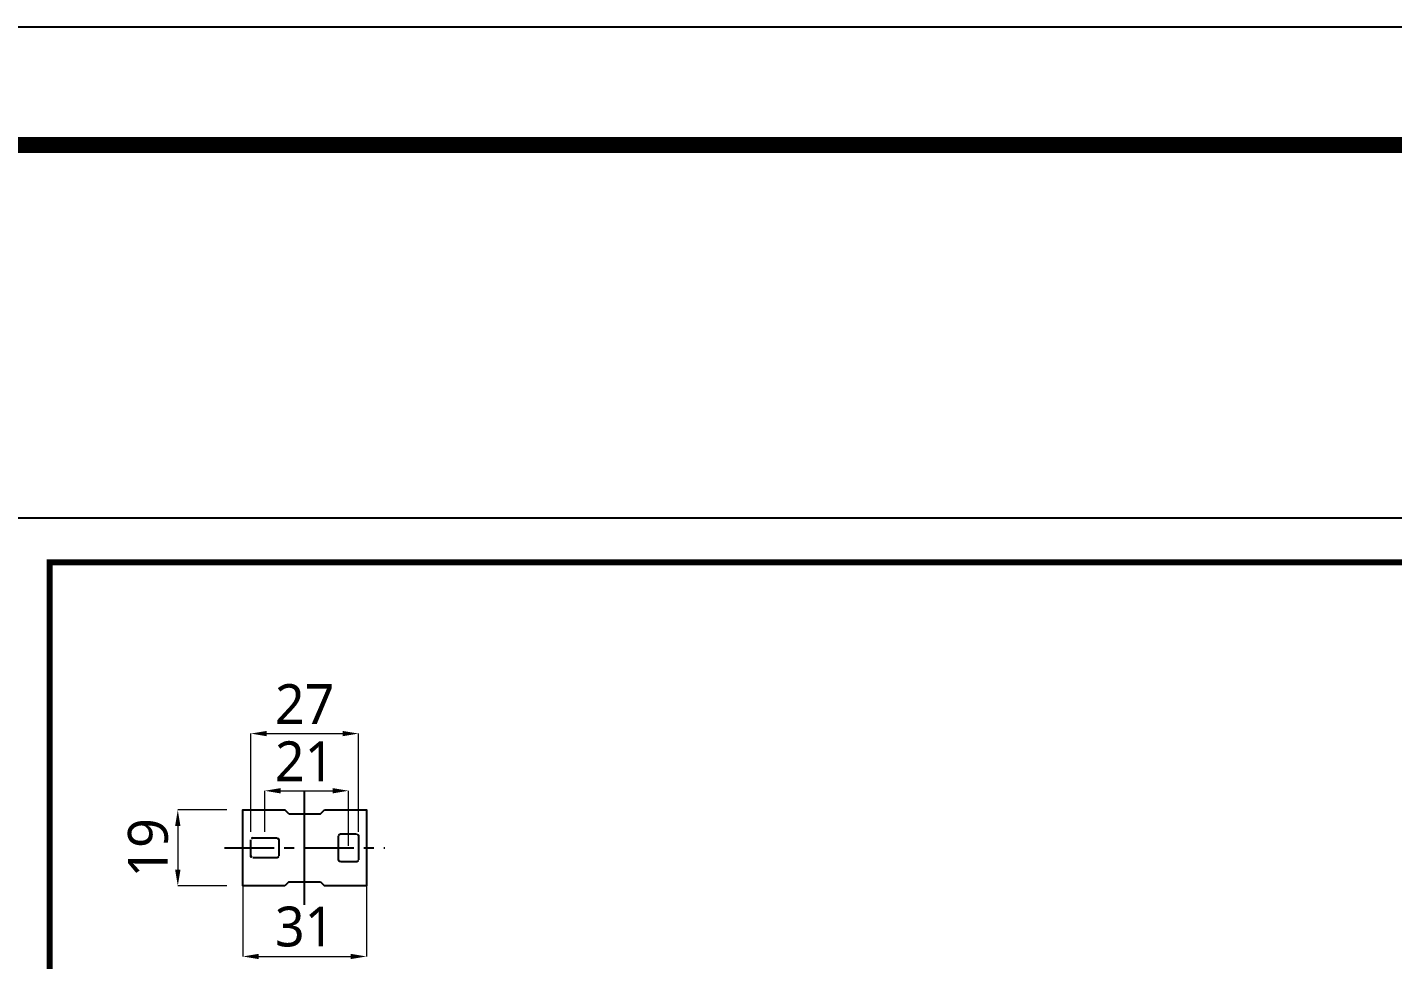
# Model space of a CAD drawing. Extents: x 16296675204 to 16296683393, y -37409618576 to -37409617244.
# Drawn here: x 16296678684.2 to 16296679026.6, y -37409617537.7 to -37409617304 of the extents above; entities that cross this region are included whole.
import ezdxf

# ---------------------------------------------------------------- set-up
doc = ezdxf.new("R2010")
doc.units = 0
doc.header["$LTSCALE"] = 10
doc.header["$MEASUREMENT"] = 0
doc.header["$PDMODE"] = 3
doc.header["$PDSIZE"] = -10
doc.linetypes.add('CENTER', pattern=[2, 1.25, -0.25, 0.25, -0.25])
doc.layers.get('0').update_dxf_attribs({"linetype": 'CONTINUOUS'})
doc.layers.get('DEFPOINTS').update_dxf_attribs({"linetype": 'CONTINUOUS'})
doc.styles.add('Daelim Dimension', font='NanumGothic.ttf')
doc.dimstyles.new('DEFAULT', dxfattribs={"dimscale": 2, "dimtxt": 2, "dimasz": 2, "dimexe": 0, "dimexo": 2, "dimgap": 1, "dimtad": 1, "dimdec": 1, "dimzin": 9, "dimdsep": 46, "dimtxsty": 'Daelim Dimension', "dimcen": 0.5, "dimclrd": 252, "dimclre": 252, "dimclrt": 3, "dimadec": 1, "dimazin": 0, "dimtfac": 1, "dimtdec": 1, "dimtix": 1, "dimtmove": 0, "dimatfit": 3, "dimfxl": 1, "dimtolj": 1, "dimtzin": 1, "dimlwd": 9, "dimlwe": 9, "dimarcsym": 0})

# ---------------------------------------------------------------- blocks, each defined once
blk = doc.blocks.new('*D77')
at = {"color": 5, "lineweight": 9, "transparency": 16777216}
for p, q in [((16296678738.228201, -37409617504.166283), (16296678738.228201, -37409617536.898331)), ((16296678769.228201, -37409617504.166283), (16296678769.228201, -37409617536.898331)), ((16296678742.228201, -37409617536.898331), (16296678765.228201, -37409617536.898331))]:
    blk.add_line(p, q, dxfattribs=at)
at = {"color": 5, "transparency": 16777216}
for points in [[(16296678742.228201, -37409617536.231667), (16296678742.228201, -37409617537.564987), (16296678738.228201, -37409617536.898331)], [(16296678765.228201, -37409617536.231667), (16296678765.228201, -37409617537.564987), (16296678769.228201, -37409617536.898331)]]:
    blk.add_solid(points, dxfattribs=at)
at = {"layer": 'DEFPOINTS', "color": 0, "transparency": 16777216}
for p in [(16296678738.228201, -37409617500.166283), (16296678769.228201, -37409617500.166283), (16296678769.228201, -37409617536.898331)]:
    blk.add_point(p, dxfattribs=at)
at = {"color": 7, "transparency": 16777216, "insert": (16296678753.728201, -37409617529.447693), "char_height": 10, "attachment_point": 5, "style": 'Daelim Dimension'}
blk.add_mtext('\\A1;31', dxfattribs=at)
blk = doc.blocks.new('*D75')
at = {"color": 5, "lineweight": 9, "transparency": 16777216}
for p, q in [((16296678740.2282, -37409617505.66628), (16296678740.2282, -37409617481.0214)), ((16296678744.2282, -37409617481.0214), (16296678763.2282, -37409617481.0214)), ((16296678767.2282, -37409617505.66628), (16296678767.2282, -37409617481.0214))]:
    blk.add_line(p, q, dxfattribs=at)
at = {"color": 5, "transparency": 16777216}
for points in [[(16296678744.2282, -37409617480.35474), (16296678744.2282, -37409617481.68806), (16296678740.2282, -37409617481.0214)], [(16296678763.2282, -37409617480.35474), (16296678763.2282, -37409617481.68806), (16296678767.2282, -37409617481.0214)]]:
    blk.add_solid(points, dxfattribs=at)
at = {"layer": 'DEFPOINTS', "color": 0, "transparency": 16777216}
for p in [(16296678767.2282, -37409617481.0214), (16296678740.2282, -37409617509.66628), (16296678767.2282, -37409617509.66628)]:
    blk.add_point(p, dxfattribs=at)
at = {"color": 7, "transparency": 16777216, "insert": (16296678753.7282, -37409617473.62798), "char_height": 10, "attachment_point": 5, "style": 'Daelim Dimension'}
blk.add_mtext('\\A1;27', dxfattribs=at)
blk = doc.blocks.new('*D76')
at = {"color": 5, "lineweight": 9, "transparency": 16777216}
for p, q in [((16296678743.728201, -37409617505.666283), (16296678743.728201, -37409617495.354111)), ((16296678747.728201, -37409617495.354111), (16296678760.728201, -37409617495.354111)), ((16296678764.728201, -37409617509.166069), (16296678764.728201, -37409617495.354111))]:
    blk.add_line(p, q, dxfattribs=at)
at = {"color": 5, "transparency": 16777216}
for points in [[(16296678747.728201, -37409617494.687447), (16296678747.728201, -37409617496.020767), (16296678743.728201, -37409617495.354111)], [(16296678760.728201, -37409617494.687447), (16296678760.728201, -37409617496.020767), (16296678764.728201, -37409617495.354111)]]:
    blk.add_solid(points, dxfattribs=at)
at = {"layer": 'DEFPOINTS', "color": 0, "transparency": 16777216}
for p in [(16296678764.728201, -37409617495.354111), (16296678743.728201, -37409617509.666283), (16296678764.728201, -37409617513.166069)]:
    blk.add_point(p, dxfattribs=at)
at = {"color": 7, "transparency": 16777216, "insert": (16296678753.728201, -37409617487.960693), "char_height": 10, "attachment_point": 5, "style": 'Daelim Dimension'}
blk.add_mtext('\\A1;21', dxfattribs=at)
blk = doc.blocks.new('*D78')
at = {"color": 5, "lineweight": 9, "transparency": 16777216}
for p, q in [((16296678734.22821, -37409617500.16629), (16296678721.90782, -37409617500.16629)), ((16296678721.90782, -37409617504.16629), (16296678721.90782, -37409617515.16629)), ((16296678734.22821, -37409617519.16629), (16296678721.90782, -37409617519.16629))]:
    blk.add_line(p, q, dxfattribs=at)
at = {"color": 5, "transparency": 16777216}
for points in [[(16296678721.24115, -37409617504.16629), (16296678722.57449, -37409617504.16629), (16296678721.90782, -37409617500.16629)], [(16296678721.24115, -37409617515.16629), (16296678722.57449, -37409617515.16629), (16296678721.90782, -37409617519.16629)]]:
    blk.add_solid(points, dxfattribs=at)
at = {"layer": 'DEFPOINTS', "color": 0, "transparency": 16777216}
for p in [(16296678738.22821, -37409617500.16629), (16296678721.90782, -37409617519.16629), (16296678738.22821, -37409617519.16629)]:
    blk.add_point(p, dxfattribs=at)
at = {"color": 7, "transparency": 16777216, "insert": (16296678714.46432, -37409617509.66628), "char_height": 10, "attachment_point": 5, "rotation": 90, "style": 'Daelim Dimension'}
blk.add_mtext('\\A1;19', dxfattribs=at)

msp = doc.modelspace()

# ---------------------------------------------------------------- linework, layer by layer
at = {"color": 1, "linetype": 'CENTER'}
for p, q in [((16296678753.728201, -37409617523.978447), (16296678753.728201, -37409617495.354111)), ((16296678733.590969, -37409617509.666283), (16296678773.86544, -37409617509.666283))]:
    msp.add_line(p, q, dxfattribs=at)
at = {"ltscale": 0.5}
for p, q in [((16296678749.728201, -37409617501.166283), (16296678748.728201, -37409617500.166267)), ((16296678749.728201, -37409617501.166283), (16296678757.728201, -37409617501.166283)), ((16296678757.728201, -37409617501.166283), (16296678758.728201, -37409617500.166267)), ((16296678749.728201, -37409617518.16629), (16296678748.728201, -37409617519.166298)), ((16296678749.728201, -37409617518.16629), (16296678757.728201, -37409617518.16629)), ((16296678757.728201, -37409617518.16629), (16296678758.728201, -37409617519.166298))]:
    msp.add_line(p, q, dxfattribs=at)
for points in [[(16296677952.4748, -37409618575.967308), (16296679688.4748, -37409618575.967308), (16296679688.4748, -37409617303.967308), (16296677952.4748, -37409617303.967308)], [(16296678679.306351, -37409617903.983459), (16296679330.306351, -37409617903.983459), (16296679330.306351, -37409617426.983459), (16296678679.306351, -37409617426.983459)]]:
    msp.add_lwpolyline(points, close=True, dxfattribs=at)
at = {"color": 5, "linetype": 'ByBlock', "lineweight": 200}
for points, const_width in [([(16296677980.389971, -37409618521.501404), (16296679660.389971, -37409618521.501404), (16296679660.389971, -37409617333.501404), (16296677980.389971, -37409617333.501404)], 4), ([(16296678689.774549, -37409617883.558739), (16296679319.774549, -37409617883.558739), (16296679319.774549, -37409617438.058739), (16296678689.774549, -37409617438.058739)], 1.5)]:
    msp.add_lwpolyline(points, close=True, dxfattribs=dict(at, const_width=const_width))
at = {"ltscale": 0.5}
for points in [[(16296678748.72822, -37409617519.166283), (16296678738.228201, -37409617519.166283), (16296678738.228201, -37409617500.166283), (16296678748.728201, -37409617500.166283)], [(16296678758.728189, -37409617500.166283), (16296678769.228201, -37409617500.166283), (16296678769.228201, -37409617519.166283), (16296678758.72818, -37409617519.166283)], [(16296678762.228201, -37409617512.667664), (16296678762.228201, -37409617506.667664)], [(16296678762.72769, -37409617506.190208), (16296678766.72769, -37409617506.190208)], [(16296678767.228201, -37409617506.666283), (16296678767.228201, -37409617512.666283)], [(16296678740.228201, -37409617511.666283), (16296678740.228201, -37409617507.666283)], [(16296678740.728201, -37409617507.16433), (16296678746.728201, -37409617507.16433)], [(16296678747.228201, -37409617507.666283), (16296678747.228201, -37409617511.666283)], [(16296678746.728201, -37409617512.166283), (16296678740.728201, -37409617512.166283)], [(16296678766.728201, -37409617513.166069), (16296678762.728201, -37409617513.166069)]]:
    msp.add_lwpolyline(points, dxfattribs=at)
for centre, radius, start, end in [((16296678762.72769, -37409617506.690208), 0.5, 90, 180.15824202), ((16296678766.72769, -37409617506.690208), 0.500002, 0, 90.15824142), ((16296678740.728201, -37409617507.66433), 0.5, 90, 180), ((16296678746.728201, -37409617507.66433), 0.5, 359.77618779, 90), ((16296678740.728201, -37409617511.666283), 0.5, 180, 270), ((16296678746.728189, -37409617511.666283), 0.500008, 270.00131138, 0.2229337), ((16296678762.728201, -37409617512.666069), 0.5, 179.84175798, 270), ((16296678766.728201, -37409617512.666069), 0.500002, 269.84175858, 0)]:
    msp.add_arc(centre, radius, start, end, dxfattribs=at)

# ---------------------------------------------------------------- dimensions: what is measured, and where the dimension line sits
for base, p1, p2, picture, middle in [((16296678767.228201, -37409617481.0214), (16296678740.228201, -37409617509.666283), (16296678767.228201, -37409617509.666283), '*D75', (16296678753.728201, -37409617481.0214)), ((16296678764.728201, -37409617495.354111), (16296678743.728201, -37409617509.666283), (16296678764.728201, -37409617513.166069), '*D76', (16296678753.728201, -37409617495.354111)), ((16296678769.228201, -37409617536.898331), (16296678738.228201, -37409617500.166283), (16296678769.228201, -37409617500.166283), '*D77', (16296678753.728201, -37409617536.898331))]:
    dim = msp.add_linear_dim(base=base, p1=p1, p2=p2, dimstyle='DEFAULT', override={"dimtxt": 5, "dimclrd": 5, "dimclre": 5, "dimclrt": 7})
    dim.commit()
    dim.dimension.update_dxf_attribs({"geometry": picture, "text_midpoint": middle, "dimtype": 160})
dim = msp.add_linear_dim(base=(16296678721.90782, -37409617519.16629), p1=(16296678738.228201, -37409617500.166283), p2=(16296678738.228201, -37409617519.166283), angle=90, dimstyle='DEFAULT', override={"dimtxt": 5, "dimclrd": 5, "dimclre": 5, "dimclrt": 7})
dim.commit()
dim.dimension.update_dxf_attribs({"geometry": '*D78', "text_midpoint": (16296678714.464319, -37409617509.666283)})

doc.saveas('drawing.dxf')
